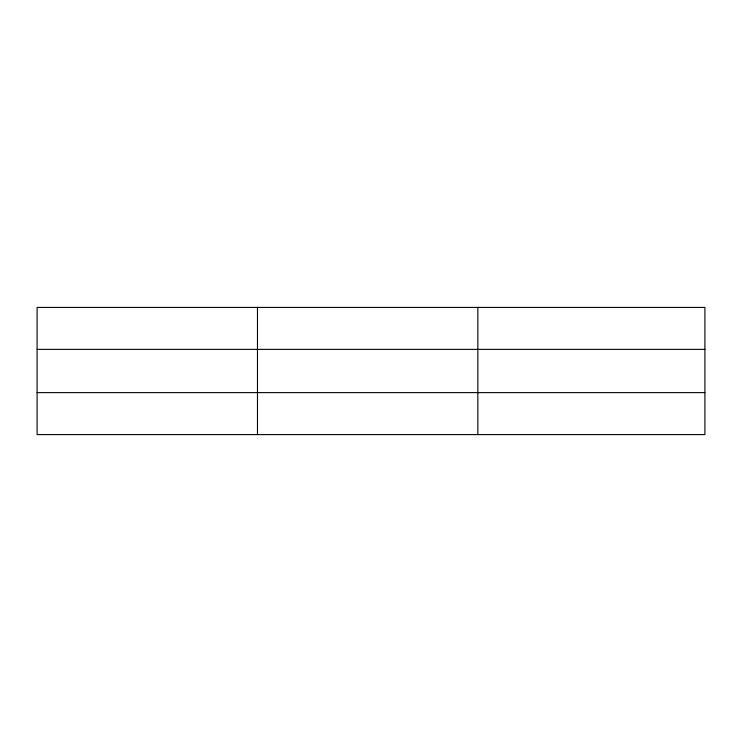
<?xml version="1.0" encoding="UTF-8"?>
<svg xmlns="http://www.w3.org/2000/svg" width="742" height="742" viewBox="0 0 742 742"><rect width="100%" height="100%" fill="white"/><g stroke="black" fill="none" stroke-linecap="round" stroke-linejoin="round"><path stroke-width="1.11" d="M257.474 434.589L257.474 307.411M477.848 434.589L477.848 307.411M704.9 392.62L704.9 434.589L37.1 434.589L37.1 307.411L704.9 307.411L704.9 392.62L37.1 392.62M37.1 349.38L704.9 349.38"/></g></svg>
